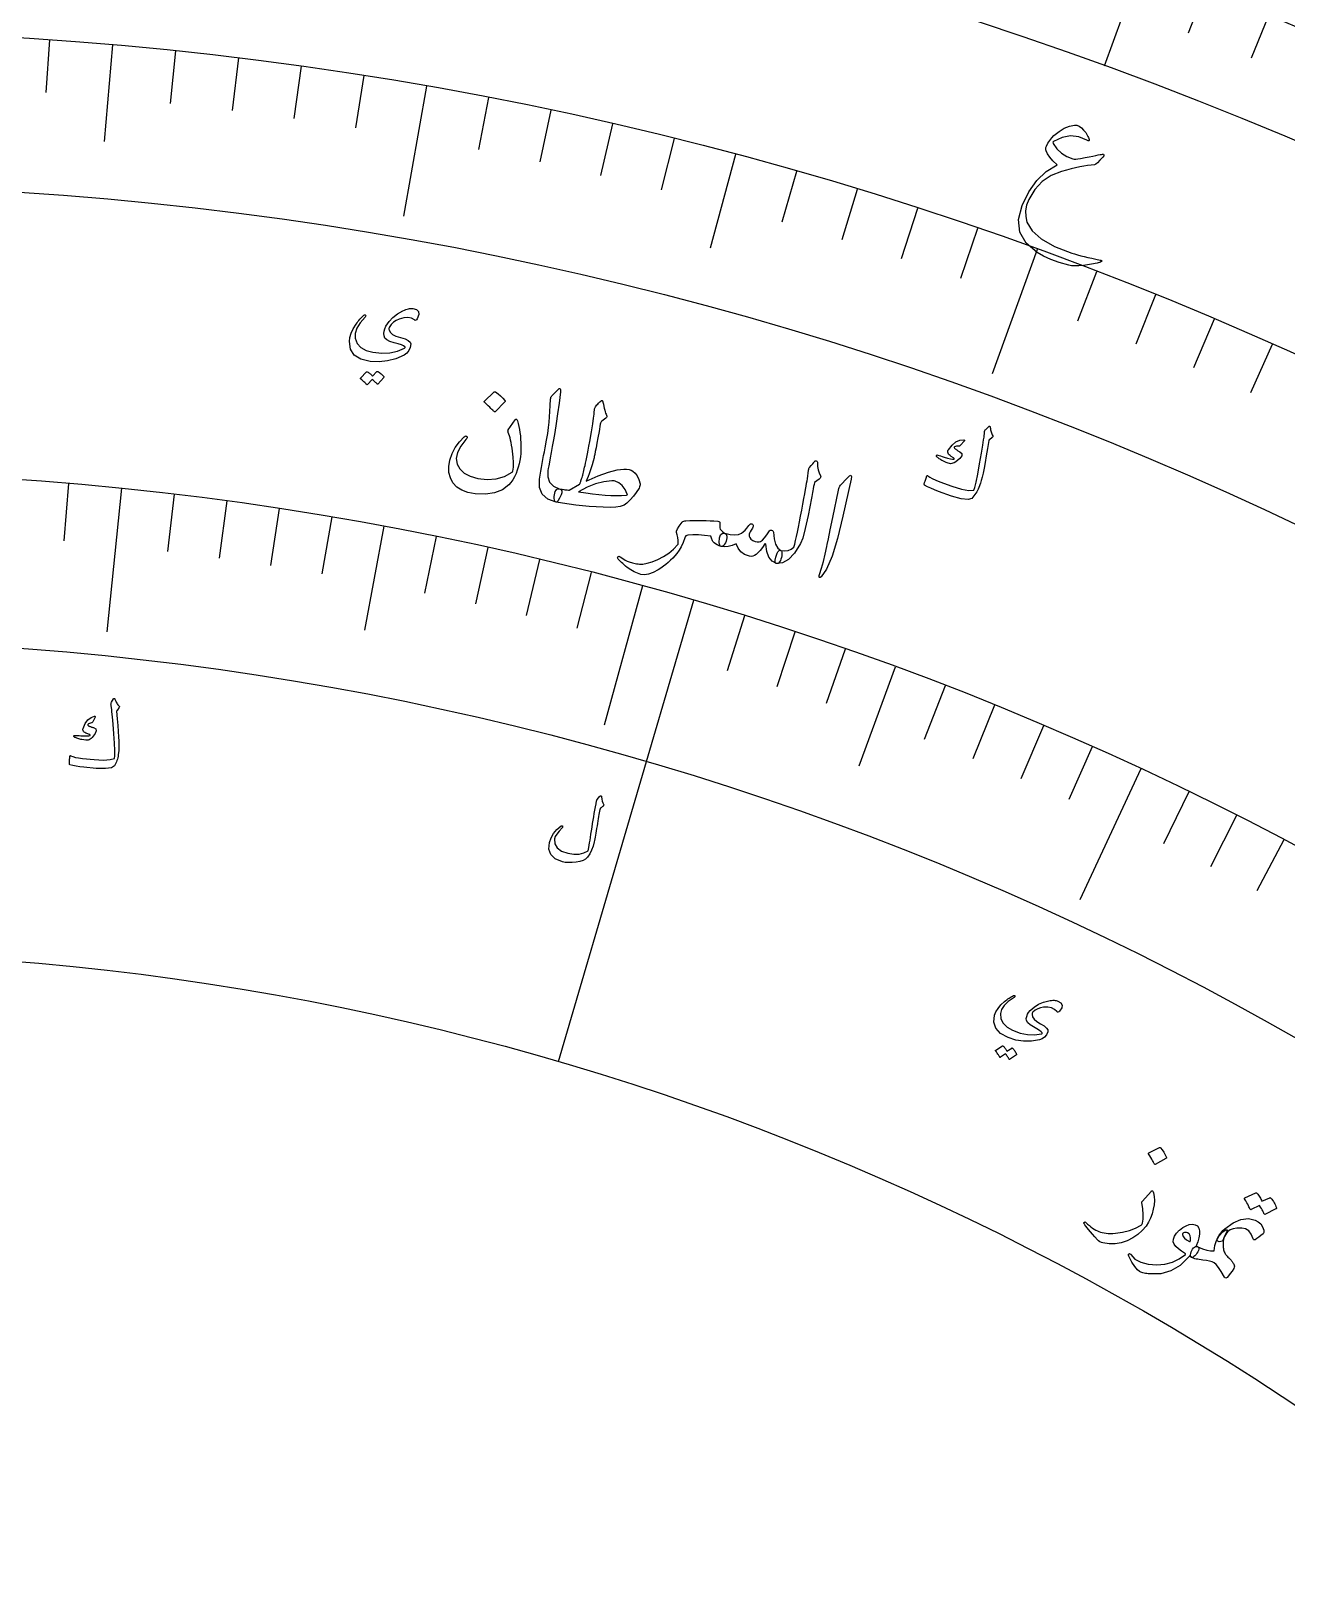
# Model space of a CAD drawing. Header units: millimetres. Extents: x -92 to 92, y -92 to 120.
# Drawn here: x 5.41 to 34.38, y 48.22 to 83.72 of the extents above; entities that cross this region are included whole.
import ezdxf

# ---------------------------------------------------------------- set-up
doc = ezdxf.new("R2010")
doc.units = ezdxf.units.MM
for name, color, linetype in [('ENGRAVE', 7, 'Continuous'), ('ENGRAVE_FINE', 8, 'Continuous'), ('TEXT', 5, 'Continuous')]:
    doc.layers.add(name, color=color, linetype=linetype)

msp = doc.modelspace()

# ---------------------------------------------------------------- linework, layer by layer
at = {"layer": 'ENGRAVE'}
for points in [[(31.0041, 85.1831), (30.1737, 82.9014)], [(7.296, 83.3939), (7.1009, 81.164)], [(14.5365, 82.4407), (14.0065, 79.4346)], [(21.6664, 80.8601), (21.087, 78.6978)], [(28.6314, 78.664), (27.5873, 75.7956)], [(7.5012, 73.1539), (7.1615, 69.8413)], [(13.5567, 72.2771), (13.1065, 69.877)], [(19.5214, 70.8991), (18.6374, 67.6886)], [(20.6999, 70.564), (17.5754, 59.9128)], [(25.3551, 69.0281), (24.5131, 66.7359)], [(31.0182, 66.6756), (29.6136, 63.6563)]]:
    msp.add_lwpolyline(points, dxfattribs=at)
for radius in [90.65, 90.65, 88.2219, 83.7125, 83.7125, 80.1513, 73.5375, 73.5375, 69.6525, 62.4375, 62.4375]:
    msp.add_circle((0, 0), radius, dxfattribs=at)
at = {"layer": 'ENGRAVE_FINE'}
for points in [[(32.4861, 84.6291), (32.1131, 83.6576)], [(33.9581, 84.0492), (33.5683, 83.0844)], [(5.8395, 83.5086), (5.7543, 82.2906)], [(8.7503, 83.2539), (8.6227, 82.0396)], [(10.202, 83.0885), (10.0532, 81.8766)], [(11.6505, 82.8978), (11.4806, 81.6887)], [(13.0955, 82.6819), (12.9045, 81.4759)], [(15.9731, 82.1745), (15.7401, 80.9759)], [(17.4048, 81.8832), (17.1509, 80.6889)], [(18.8312, 81.567), (18.5565, 80.3772)], [(20.2519, 81.2259), (19.9565, 80.0411)], [(23.0743, 80.4696), (22.7377, 79.2959)], [(24.4752, 80.0547), (24.1182, 78.887)], [(25.8686, 79.6153), (25.4913, 78.4541)], [(27.2541, 79.1517), (26.8566, 77.9972)], [(29.9999, 78.1524), (29.5623, 77.0124)], [(31.3593, 77.6169), (30.9019, 76.4848)], [(32.7091, 77.0578), (32.232, 75.9338)], [(34.0489, 76.4752), (33.5523, 75.3597)], [(6.2828, 73.2686), (6.169, 71.9415)], [(8.7176, 73.019), (8.5597, 71.6963)], [(9.9317, 72.8637), (9.7518, 71.5439)], [(11.1431, 72.6883), (10.9413, 71.3717)], [(12.3516, 72.4928), (12.1278, 71.1797)], [(14.7582, 72.0414), (14.4909, 70.7365)], [(15.9557, 71.7856), (15.6667, 70.4854)], [(17.149, 71.51), (16.8384, 70.2147)], [(18.3377, 71.2144), (18.0055, 69.9245)], [(21.8728, 70.2093), (21.4766, 68.9376)], [(23.0399, 69.835), (22.6226, 68.5701)], [(24.2007, 69.4413), (23.7624, 68.1835)], [(26.5026, 68.5957), (26.0226, 67.3532)], [(27.643, 68.1442), (27.1423, 66.9099)], [(28.7759, 67.6736), (28.2547, 66.4478)], [(29.9011, 67.184), (29.3595, 65.9671)], [(32.1269, 66.1485), (31.545, 64.9503)], [(33.227, 65.6028), (32.6251, 64.4146)], [(34.318, 65.0387), (33.6964, 63.8607)]]:
    msp.add_lwpolyline(points, dxfattribs=at)
at = {"layer": 'TEXT'}
for points in [[(29.487, 81.5381), (29.5416, 81.5335), (29.5955, 81.513), (29.6486, 81.4768), (29.7009, 81.4249), (29.726, 81.3943), (29.7484, 81.3644), (29.7682, 81.3352), (29.7853, 81.3068), (29.7998, 81.2794), (29.8118, 81.2531), (29.8213, 81.2279), (29.8283, 81.2038), (29.8308, 81.182), (29.8229, 81.172), (29.8045, 81.1739), (29.7757, 81.1876), (29.591, 81.2693), (29.4007, 81.2921), (29.205, 81.2561), (29.0043, 81.1612), (28.9967, 81.153), (28.9934, 81.1429), (28.9942, 81.1309), (28.9992, 81.1169), (29.0836, 80.9895), (29.1876, 80.8876), (29.3114, 80.8113), (29.455, 80.7604), (29.4826, 80.7561), (29.5203, 80.7562), (29.568, 80.7605), (29.6258, 80.7691), (29.7331, 80.7902), (29.8279, 80.8087), (29.9103, 80.8246), (29.9801, 80.8379), (30.0374, 80.8487), (30.0822, 80.857), (30.1144, 80.8629), (30.1341, 80.8662), (30.1598, 80.8649), (30.1698, 80.8538), (30.164, 80.833), (30.1425, 80.8024), (30.0754, 80.7263), (30.0211, 80.6712), (29.9796, 80.6371), (29.9509, 80.6242), (29.8748, 80.6175), (29.7933, 80.6073), (29.7062, 80.5934), (29.6137, 80.576), (29.5157, 80.5549), (29.4123, 80.5301), (29.3034, 80.5016), (29.1891, 80.4695), (28.949, 80.3735), (28.7432, 80.2333), (28.5717, 80.049), (28.4343, 79.8211), (28.3843, 79.6881), (28.3609, 79.5563), (28.3641, 79.4257), (28.3936, 79.2962), (28.5104, 79.0949), (28.7216, 78.9095), (29.0269, 78.7394), (29.4264, 78.5834), (29.4899, 78.564), (29.5588, 78.5444), (29.6331, 78.5244), (29.7127, 78.5042), (29.7976, 78.4839), (29.8875, 78.4637), (29.9826, 78.4437), (30.0829, 78.4239), (30.0998, 78.4195), (30.1114, 78.4139), (30.1178, 78.4072), (30.119, 78.3993), (30.0918, 78.3735), (30.0129, 78.3487), (29.8825, 78.3248), (29.7005, 78.3015), (29.5919, 78.292), (29.499, 78.2893), (29.4218, 78.2936), (29.3603, 78.3048), (29.1398, 78.3684), (28.9443, 78.4382), (28.7736, 78.5143), (28.6277, 78.5969), (28.3748, 78.8154), (28.2324, 79.069), (28.2008, 79.3586), (28.2806, 79.6842), (28.4332, 80.0017), (28.6184, 80.2637), (28.8364, 80.4699), (29.0875, 80.62), (28.9922, 80.7116), (28.9183, 80.7962), (28.8657, 80.874), (28.8347, 80.945), (28.8287, 80.9712), (28.8278, 80.998), (28.8319, 81.0251), (28.841, 81.0527), (28.8781, 81.1224), (28.9197, 81.1861), (28.9658, 81.2437), (29.0165, 81.2952), (29.1368, 81.3924), (29.2554, 81.4653), (29.3721, 81.5139), (29.487, 81.5381)], [(14.2608, 77.0418), (14.1919, 77.0798), (14.1102, 77.0958), (14.0157, 77.0899), (13.9085, 77.0619), (13.8379, 77.0294), (13.7762, 76.9864), (13.7237, 76.9331), (13.6801, 76.8694), (13.6745, 76.8561), (13.6716, 76.8417), (13.6715, 76.8263), (13.6741, 76.8098), (13.7014, 76.755), (13.7549, 76.7078), (13.8348, 76.6681), (13.941, 76.6357), (14.0459, 76.6047), (14.1198, 76.5696), (14.1627, 76.5306), (14.1745, 76.4877), (14.1614, 76.4048), (14.1316, 76.3344), (14.0853, 76.2764), (14.0226, 76.2307), (13.8348, 76.1464), (13.6419, 76.0938), (13.4438, 76.0729), (13.2403, 76.0836), (13.0252, 76.1365), (12.8735, 76.2304), (12.7849, 76.3659), (12.7596, 76.5431), (12.7719, 76.6359), (12.8019, 76.734), (12.8496, 76.8373), (12.9151, 76.9457), (12.9366, 76.9753), (12.9584, 77.0037), (12.9803, 77.0308), (13.0026, 77.0568), (13.0252, 77.0817), (13.0484, 77.1056), (13.0722, 77.1285), (13.0965, 77.1504), (13.1091, 77.1591), (13.1195, 77.1617), (13.1276, 77.1582), (13.1336, 77.1488), (13.136, 77.1379), (13.1353, 77.1275), (13.1314, 77.1177), (13.1244, 77.1084), (13.0058, 76.9741), (12.9278, 76.848), (12.8903, 76.7303), (12.8931, 76.6209), (12.9404, 76.4982), (13.024, 76.403), (13.1439, 76.3352), (13.3002, 76.2947), (13.5061, 76.2753), (13.6964, 76.2847), (13.8714, 76.323), (14.031, 76.3903), (14.041, 76.3967), (14.0457, 76.404), (14.0451, 76.4123), (14.0391, 76.4216), (14.0116, 76.4418), (13.9614, 76.4638), (13.8886, 76.4876), (13.7932, 76.513), (13.6967, 76.5429), (13.6255, 76.5792), (13.5795, 76.6221), (13.5588, 76.6716), (13.5548, 76.7261), (13.5608, 76.7815), (13.5768, 76.8377), (13.6029, 76.8947), (13.6743, 77.0033), (13.7636, 77.099), (13.8711, 77.1817), (13.9967, 77.2514), (14.0296, 77.2673), (14.0612, 77.2805), (14.0915, 77.2911), (14.1204, 77.2989), (14.1478, 77.3043), (14.1736, 77.3073), (14.1978, 77.308), (14.2204, 77.3063), (14.3056, 77.2823), (14.3517, 77.2347), (14.3588, 77.1637), (14.3269, 77.0693), (14.3115, 77.0451), (14.2954, 77.0325), (14.2785, 77.0314), (14.2608, 77.0418)], [(13.3953, 75.8512), (13.3986, 75.8535), (13.4028, 75.8545), (13.4079, 75.8542), (13.414, 75.8525), (13.4344, 75.8403), (13.4541, 75.8274), (13.4728, 75.8137), (13.4908, 75.7992), (13.508, 75.7839), (13.5245, 75.7676), (13.5404, 75.7501), (13.5557, 75.7316), (13.5584, 75.7264), (13.559, 75.7211), (13.5577, 75.716), (13.5543, 75.7109), (13.4169, 75.558), (13.4136, 75.5563), (13.4093, 75.557), (13.404, 75.5603), (13.3977, 75.5661), (13.3936, 75.5711), (13.3867, 75.5783), (13.377, 75.5875), (13.3645, 75.5988), (13.3491, 75.6124), (13.3307, 75.6284), (13.3093, 75.6468), (13.2849, 75.6677), (13.177, 75.5489), (13.1724, 75.5455), (13.1672, 75.5454), (13.1615, 75.5486), (13.1552, 75.555), (13.1497, 75.5607), (13.141, 75.5692), (13.1291, 75.5806), (13.114, 75.5949), (13.0954, 75.6121), (13.073, 75.6323), (13.0468, 75.6555), (13.0167, 75.6816), (13.0138, 75.6856), (13.0129, 75.6893), (13.0139, 75.6926), (13.0168, 75.6956), (13.1546, 75.842), (13.1579, 75.8443), (13.1621, 75.8454), (13.1672, 75.8451), (13.1732, 75.8434), (13.1908, 75.834), (13.2077, 75.8237), (13.2239, 75.8125), (13.2393, 75.8004), (13.254, 75.7876), (13.268, 75.7741), (13.2813, 75.7601), (13.2939, 75.7454)], [(16.0994, 75.3779), (16.1048, 75.3813), (16.1115, 75.3826), (16.1197, 75.3818), (16.1292, 75.3788), (16.1922, 75.3367), (16.2498, 75.2894), (16.302, 75.2367), (16.3489, 75.1789), (16.3529, 75.1707), (16.3538, 75.1633), (16.3517, 75.1565), (16.3464, 75.1503), (16.1236, 74.9224), (16.1161, 74.9175), (16.1079, 74.9177), (16.0989, 74.923), (16.0892, 74.9335), (16.0808, 74.9425), (16.0674, 74.9563), (16.049, 74.9748), (16.0256, 74.9979), (15.9968, 75.0259), (15.9621, 75.0587), (15.9215, 75.0963), (15.8749, 75.1389), (15.869, 75.1456), (15.8665, 75.1515), (15.8676, 75.1567), (15.8723, 75.1612)], [(17.5877, 75.4457), (17.597, 75.4545), (17.605, 75.4599), (17.6118, 75.462), (17.6174, 75.4607), (17.6247, 75.4542), (17.6291, 75.4388), (17.6304, 75.4146), (17.6287, 75.3815), (17.5975, 75.1164), (17.5653, 74.8721), (17.5323, 74.6485), (17.4984, 74.4455), (17.4667, 74.2727), (17.4384, 74.1177), (17.4136, 73.9806), (17.3923, 73.8614), (17.3742, 73.76), (17.3593, 73.6767), (17.3474, 73.6113), (17.3386, 73.5639), (17.3362, 73.4163), (17.3794, 73.297), (17.4682, 73.2061), (17.6027, 73.1433), (17.6395, 73.1235), (17.6588, 73.0933), (17.6605, 73.0526), (17.6448, 73.0017), (17.609, 72.924), (17.5776, 72.8699), (17.5506, 72.8395), (17.5279, 72.8326), (17.336, 72.9063), (17.2086, 73.02), (17.1456, 73.1739), (17.147, 73.3682), (17.1611, 73.458), (17.1758, 73.5479), (17.1912, 73.6378), (17.2073, 73.7278), (17.2239, 73.818), (17.2407, 73.9083), (17.2578, 73.9987), (17.2752, 74.0894), (17.3086, 74.2622), (17.3353, 74.4185), (17.3555, 74.5584), (17.3689, 74.6819), (17.3786, 74.8012), (17.3874, 74.9286), (17.3952, 75.0643), (17.402, 75.2082), (17.4044, 75.2338), (17.4103, 75.2564), (17.4197, 75.2758), (17.4326, 75.2922)], [(18.5579, 75.1691), (18.5685, 75.1759), (18.5774, 75.1798), (18.5847, 75.181), (18.5904, 75.1793), (18.5965, 75.1746), (18.6015, 75.1675), (18.6055, 75.1578), (18.6083, 75.1457), (18.6192, 75.0936), (18.6298, 75.0452), (18.6401, 75.0006), (18.6501, 74.9597), (18.6602, 74.9228), (18.6708, 74.8905), (18.6817, 74.8626), (18.693, 74.8392), (18.7009, 74.8203), (18.7006, 74.8025), (18.6923, 74.7859), (18.6758, 74.7703), (18.5841, 74.7017), (18.5714, 74.6891), (18.5612, 74.6735), (18.5536, 74.655), (18.5485, 74.6337), (18.5195, 74.4682), (18.4935, 74.3226), (18.4705, 74.1968), (18.4506, 74.0909), (18.4339, 74.0045), (18.4207, 73.9373), (18.4108, 73.8895), (18.4044, 73.8609), (18.3827, 73.7771), (18.3606, 73.698), (18.338, 73.6236), (18.315, 73.5538), (18.2918, 73.4887), (18.2686, 73.4281), (18.2454, 73.3722), (18.2222, 73.3208), (18.5013, 73.4413), (18.7392, 73.5275), (18.9356, 73.5798), (19.0901, 73.5986), (19.1563, 73.597), (19.2139, 73.5884), (19.2627, 73.5729), (19.3028, 73.5504), (19.3552, 73.5032), (19.3998, 73.4386), (19.4365, 73.3568), (19.4653, 73.2578), (19.4678, 73.2353), (19.4648, 73.2111), (19.4563, 73.1851), (19.4423, 73.1574), (19.3801, 73.0609), (19.313, 72.9712), (19.2409, 72.8884), (19.1639, 72.8123), (19.0969, 72.7679), (19.0107, 72.7368), (18.9052, 72.7189), (18.7805, 72.7141), (18.6167, 72.7194), (18.4548, 72.7274), (18.2949, 72.7379), (18.1369, 72.751), (17.9811, 72.767), (17.8276, 72.7859), (17.6766, 72.8077), (17.5279, 72.8326), (17.5126, 72.8413), (17.5008, 72.8592), (17.4926, 72.8863), (17.4879, 72.9225), (17.4866, 72.966), (17.49, 73.0069), (17.4983, 73.0453), (17.5115, 73.0812), (17.5288, 73.1111), (17.5498, 73.1314), (17.5744, 73.1421), (17.6027, 73.1433), (17.6382, 73.1368), (17.672, 73.1312), (17.7039, 73.1264), (17.734, 73.1225), (17.7622, 73.1191), (17.7883, 73.1157), (17.8124, 73.1124), (17.8344, 73.1091), (18.0727, 73.248), (18.0764, 73.2557), (18.0807, 73.2657), (18.0856, 73.2781), (18.091, 73.2929), (18.0971, 73.31), (18.1037, 73.3295), (18.111, 73.3514), (18.1188, 73.3756), (18.1269, 73.4021), (18.1351, 73.4306), (18.1433, 73.4611), (18.1516, 73.4937), (18.1601, 73.5281), (18.169, 73.564), (18.1782, 73.6013), (18.1878, 73.6402), (18.1982, 73.6843), (18.2099, 73.7372), (18.2228, 73.7989), (18.237, 73.8695), (18.2524, 73.9484), (18.2688, 74.0354), (18.2862, 74.1303), (18.3046, 74.2331), (18.345, 74.4616), (18.375, 74.6428), (18.3946, 74.7767), (18.404, 74.8632), (18.4083, 74.9193), (18.4124, 74.9617), (18.4164, 74.9905), (18.4203, 75.0055), (18.438, 75.0313), (18.4555, 75.0554), (18.4728, 75.0776), (18.4898, 75.0981), (18.5068, 75.1172), (18.5238, 75.1354), (18.5409, 75.1527), (18.5579, 75.1691)], [(16.6382, 74.7153), (16.6546, 74.6502), (16.6694, 74.5828), (16.6828, 74.5129), (16.6946, 74.4407), (16.7044, 74.3657), (16.7116, 74.2877), (16.7163, 74.2066), (16.7183, 74.1224), (16.7176, 74.0391), (16.7131, 73.9575), (16.7048, 73.8773), (16.6927, 73.7987), (16.6768, 73.7214), (16.6571, 73.6452), (16.6335, 73.5701), (16.6061, 73.4961), (16.5712, 73.4198), (16.5317, 73.3509), (16.4875, 73.2894), (16.4387, 73.2353), (16.2888, 73.1208), (16.1093, 73.0476), (15.9002, 73.0155), (15.6613, 73.0243), (15.494, 73.0556), (15.3527, 73.1088), (15.2375, 73.1839), (15.1482, 73.2811), (15.0892, 73.3943), (15.0579, 73.519), (15.0544, 73.6552), (15.079, 73.8028), (15.1305, 73.954), (15.203, 74.0946), (15.2966, 74.2244), (15.4115, 74.3434), (15.4285, 74.3562), (15.4437, 74.3621), (15.4569, 74.3612), (15.4683, 74.3534), (15.4776, 74.3401), (15.4777, 74.3242), (15.4686, 74.3057), (15.4503, 74.2846), (15.3283, 74.1302), (15.2536, 73.9836), (15.2259, 73.8449), (15.245, 73.7143), (15.3055, 73.6002), (15.4048, 73.5069), (15.543, 73.4343), (15.72, 73.3821), (15.942, 73.3567), (16.1483, 73.3718), (16.339, 73.4275), (16.5144, 73.524), (16.5185, 73.5279), (16.5221, 73.5341), (16.5254, 73.5427), (16.5283, 73.5537), (16.5429, 73.6416), (16.5472, 73.7469), (16.5412, 73.8694), (16.5248, 74.0093), (16.5137, 74.0803), (16.5025, 74.1466), (16.491, 74.2082), (16.4794, 74.265), (16.4673, 74.3169), (16.4545, 74.3637), (16.4411, 74.4054), (16.4269, 74.442), (16.4206, 74.461), (16.4183, 74.4776), (16.4201, 74.492), (16.4259, 74.5041), (16.5879, 74.7374), (16.6011, 74.7501), (16.6139, 74.7507), (16.6262, 74.7391), (16.6382, 74.7153)], [(27.5446, 74.5604), (27.5483, 74.5328), (27.5531, 74.5061), (27.5589, 74.4805), (27.5657, 74.4559), (27.5736, 74.4322), (27.5827, 74.4094), (27.5931, 74.3876), (27.6048, 74.3666), (27.6083, 74.356), (27.6069, 74.3456), (27.6007, 74.3355), (27.5896, 74.3257), (27.5263, 74.2757), (27.5199, 74.2701), (27.5149, 74.2652), (27.5115, 74.2609), (27.5096, 74.2574), (27.4806, 74.0694), (27.4532, 73.9), (27.4272, 73.7491), (27.4029, 73.6169), (27.38, 73.5033), (27.3586, 73.4087), (27.3386, 73.333), (27.3202, 73.2762), (27.2809, 73.1707), (27.2666, 73.138), (27.2505, 73.1057), (27.2329, 73.0739), (27.2135, 73.0426), (27.1924, 73.0117), (27.1694, 72.9815), (27.1444, 72.9518), (27.1176, 72.9226), (27.034, 72.8956), (26.8789, 72.9136), (26.652, 72.9762), (26.3531, 73.0827), (26.261, 73.1195), (26.1766, 73.1558), (26.1, 73.1918), (26.031, 73.2273), (26.0255, 73.2325), (26.0222, 73.2383), (26.0214, 73.2449), (26.0229, 73.2521), (26.0327, 73.286), (26.0419, 73.3167), (26.0504, 73.3443), (26.0583, 73.3688), (26.0656, 73.3904), (26.0724, 73.4095), (26.0788, 73.426), (26.0847, 73.4398), (26.0885, 73.4475), (26.0929, 73.451), (26.098, 73.4502), (26.1037, 73.4453), (26.1487, 73.4121), (26.2098, 73.3776), (26.2868, 73.342), (26.3797, 73.3051), (26.6605, 73.2036), (26.8848, 73.1367), (27.0528, 73.1049), (27.1647, 73.1085), (27.1889, 73.1742), (27.2198, 73.2982), (27.2574, 73.4808), (27.3013, 73.722), (27.3433, 73.9641), (27.3741, 74.1476), (27.3939, 74.2724), (27.4029, 74.3384), (27.4048, 74.3567), (27.4066, 74.3738), (27.4083, 74.3897), (27.4098, 74.4044), (27.4112, 74.4178), (27.4124, 74.4298), (27.4133, 74.4403), (27.414, 74.4494), (27.4167, 74.4688), (27.4225, 74.4861), (27.4312, 74.5014), (27.443, 74.5146), (27.5148, 74.5812), (27.5203, 74.5855), (27.5253, 74.5877), (27.53, 74.588), (27.5342, 74.5863), (27.5383, 74.5816), (27.5415, 74.5757), (27.5435, 74.5686), (27.5446, 74.5604)], [(26.9403, 74.2727), (26.9442, 74.2707), (26.9472, 74.2678), (26.9492, 74.264), (26.9503, 74.2593), (26.9499, 74.2557), (26.9488, 74.2519), (26.9471, 74.2481), (26.9448, 74.2442), (26.8575, 74.1463), (26.8477, 74.1368), (26.8386, 74.13), (26.8302, 74.126), (26.8225, 74.1248), (26.7924, 74.127), (26.7654, 74.1253), (26.7417, 74.1197), (26.7211, 74.1101), (26.7153, 74.1034), (26.7164, 74.0935), (26.7243, 74.0806), (26.7392, 74.0645), (26.7498, 74.0559), (26.761, 74.0475), (26.7727, 74.0391), (26.7849, 74.0309), (26.7977, 74.0228), (26.8113, 74.0146), (26.8257, 74.0065), (26.8408, 73.9984), (26.8878, 73.9556), (26.8884, 73.9023), (26.8428, 73.8387), (26.7511, 73.7646), (26.7173, 73.7449), (26.6863, 73.7312), (26.658, 73.7236), (26.6326, 73.7219), (26.6067, 73.7256), (26.5726, 73.7356), (26.5304, 73.7519), (26.48, 73.7744), (26.4545, 73.7865), (26.4306, 73.7989), (26.4084, 73.8116), (26.3878, 73.8246), (26.3687, 73.8375), (26.3509, 73.8499), (26.3345, 73.8619), (26.3195, 73.8733), (26.3111, 73.8829), (26.306, 73.8922), (26.3041, 73.9012), (26.3056, 73.91), (26.31, 73.918), (26.3162, 73.9227), (26.3243, 73.9239), (26.3342, 73.9217), (26.3653, 73.9129), (26.4003, 73.9024), (26.4392, 73.8902), (26.4822, 73.8762), (26.5623, 73.85), (26.6259, 73.8324), (26.673, 73.8235), (26.7036, 73.8233), (26.7081, 73.8246), (26.7112, 73.8273), (26.713, 73.8314), (26.7134, 73.8369), (26.7127, 73.8406), (26.7102, 73.8448), (26.7059, 73.8492), (26.7, 73.8539), (26.6424, 73.8918), (26.6188, 73.9089), (26.5997, 73.9267), (26.5853, 73.9454), (26.5754, 73.9648), (26.5686, 73.9858), (26.5673, 74.0055), (26.5713, 74.0239), (26.5806, 74.041), (26.6643, 74.1489), (26.7521, 74.2235), (26.8442, 74.2648), (26.9403, 74.2727)], [(23.376, 73.6341), (23.4169, 73.6819), (23.449, 73.7199), (23.4723, 73.7481), (23.4868, 73.7666), (23.4971, 73.778), (23.5079, 73.785), (23.5193, 73.7877), (23.5311, 73.786), (23.5432, 73.7798), (23.5518, 73.7701), (23.5569, 73.7568), (23.5585, 73.74), (23.5641, 73.6583), (23.5775, 73.582), (23.5988, 73.5111), (23.628, 73.4455), (23.6355, 73.4251), (23.6332, 73.4056), (23.6213, 73.3868), (23.5996, 73.3689), (23.4901, 73.2884), (23.4802, 73.2398), (23.4706, 73.1921), (23.4613, 73.1452), (23.4522, 73.0992), (23.4434, 73.054), (23.4348, 73.0097), (23.4265, 72.9662), (23.4185, 72.9235), (23.3437, 72.5289), (23.2769, 72.2231), (23.2184, 72.006), (23.1683, 71.8776), (23.0282, 71.6604), (22.889, 71.5113), (22.7508, 71.4304), (22.6132, 71.4175), (22.6099, 71.4185), (22.6065, 71.4196), (22.6032, 71.4207), (22.5998, 71.4217), (22.5859, 71.4471), (22.5869, 71.4947), (22.6027, 71.5646), (22.6335, 71.6569), (22.6475, 71.6902), (22.6648, 71.7121), (22.6856, 71.7228), (22.7097, 71.7221), (22.8006, 71.7122), (22.8817, 71.7206), (22.953, 71.7474), (23.0144, 71.7928), (23.0343, 71.8645), (23.0549, 71.9466), (23.0763, 72.0393), (23.0985, 72.1424), (23.1215, 72.2555), (23.1454, 72.3781), (23.1701, 72.5102), (23.1958, 72.6519), (23.222, 72.7907), (23.2451, 72.9157), (23.2651, 73.0267), (23.2821, 73.1237), (23.2964, 73.2067), (23.3086, 73.2755), (23.3186, 73.3301), (23.3265, 73.3705), (23.3532, 73.5743), (23.3582, 73.5937), (23.3636, 73.6101), (23.3696, 73.6236), (23.376, 73.6341)], [(18.8893, 73.3204), (18.8717, 73.3243), (18.8533, 73.3269), (18.8342, 73.3284), (18.8143, 73.3287), (18.6281, 73.3055), (18.4381, 73.2549), (18.2444, 73.1769), (18.0473, 73.0714), (18.2118, 73.0466), (18.3687, 73.0261), (18.5181, 73.0099), (18.66, 72.998), (18.7946, 72.9908), (18.9218, 72.9884), (19.0416, 72.9909), (19.1542, 72.9984), (19.1649, 72.9999), (19.1713, 73.004), (19.1732, 73.0106), (19.1708, 73.0197), (19.1207, 73.1297), (19.0571, 73.2165), (18.9799, 73.2801), (18.8893, 73.3204)], [(24.2436, 73.3905), (24.2972, 73.4419), (24.331, 73.4551), (24.3449, 73.4299), (24.3389, 73.3664), (24.1433, 72.5147), (24.021, 71.9926), (23.8963, 71.5846), (23.7699, 71.2903), (23.6422, 71.1097), (23.6256, 71.0969), (23.6129, 71.0914), (23.6039, 71.0929), (23.5987, 71.1017), (23.5961, 71.1135), (23.5962, 71.1278), (23.599, 71.1444), (23.6043, 71.1634), (23.6528, 71.3094), (23.6974, 71.4664), (23.7382, 71.6346), (23.7751, 71.8138), (23.7856, 71.8604), (23.8126, 71.9865), (23.856, 72.1924), (23.9157, 72.4779), (24.0415, 73.1131), (24.0505, 73.1461), (24.062, 73.1755), (24.0762, 73.2012), (24.093, 73.2233)], [(21.3413, 71.8078), (21.2891, 71.8259), (21.2437, 71.8469), (21.2052, 71.8711), (21.1735, 71.8982), (21.1599, 71.9124), (21.1478, 71.928), (21.1373, 71.9449), (21.1284, 71.9633), (21.1204, 71.9827), (21.1129, 72.003), (21.1059, 72.024), (21.0993, 72.0458), (20.9517, 72.0658), (20.8145, 72.0769), (20.6878, 72.0792), (20.5714, 72.0728), (20.5456, 72.0665), (20.5248, 72.0538), (20.509, 72.0345), (20.4983, 72.0087), (20.4586, 71.9016), (20.4151, 71.8063), (20.3676, 71.7226), (20.3163, 71.6507), (20.2703, 71.5961), (20.2219, 71.5436), (20.1713, 71.4931), (20.1183, 71.4446), (20.0631, 71.3984), (20.0057, 71.3546), (19.9461, 71.3132), (19.8843, 71.2742), (19.7679, 71.2115), (19.6624, 71.1728), (19.5678, 71.1581), (19.4838, 71.1675), (19.4079, 71.1931), (19.3307, 71.2286), (19.252, 71.2741), (19.1719, 71.3294), (19.1335, 71.3596), (19.0987, 71.3881), (19.0675, 71.415), (19.0398, 71.4401), (19.0155, 71.4635), (18.9942, 71.4849), (18.976, 71.5043), (18.9608, 71.5217), (18.9525, 71.5354), (18.9491, 71.5487), (18.9505, 71.5617), (18.9568, 71.5743), (18.9664, 71.5834), (18.9779, 71.5861), (18.9913, 71.5823), (19.0066, 71.5721), (19.0659, 71.5303), (19.1206, 71.4967), (19.1706, 71.4711), (19.2161, 71.4536), (19.24, 71.4458), (19.2656, 71.4384), (19.2929, 71.4315), (19.3218, 71.4251), (19.3525, 71.4191), (19.3849, 71.4135), (19.419, 71.4084), (19.4548, 71.4037), (19.5333, 71.4043), (19.6293, 71.4222), (19.7428, 71.4572), (19.8739, 71.5093), (20.0079, 71.5766), (20.13, 71.6571), (20.2403, 71.751), (20.3387, 71.8584), (20.3427, 71.8628), (20.345, 71.8677), (20.3456, 71.873), (20.3445, 71.8789), (20.3444, 71.9509), (20.338, 72.0172), (20.3255, 72.078), (20.3067, 72.1331), (20.3062, 72.1655), (20.3281, 72.2156), (20.3724, 72.2833), (20.4391, 72.3687), (20.4561, 72.3842), (20.4751, 72.3954), (20.4962, 72.4024), (20.5192, 72.4051), (20.6168, 72.4081), (20.7128, 72.41), (20.8071, 72.4109), (20.8999, 72.4107), (20.9914, 72.4092), (21.082, 72.406), (21.1717, 72.4011), (21.2605, 72.3945), (21.2811, 72.3907), (21.2957, 72.3823), (21.3043, 72.3691), (21.3069, 72.3512), (21.3031, 72.3135), (21.3038, 72.2781), (21.3088, 72.2452), (21.3183, 72.2146), (21.3345, 72.1876), (21.3589, 72.1619), (21.3916, 72.1374), (21.4324, 72.1142), (21.4512, 72.0986), (21.4635, 72.0762), (21.4691, 72.047), (21.468, 72.0109), (21.4615, 71.9721), (21.4507, 71.9346), (21.4358, 71.8983), (21.4166, 71.8632), (21.3963, 71.8352), (21.377, 71.8167), (21.3587, 71.8075), (21.3413, 71.8078)], [(21.4256, 72.1162), (21.5449, 72.088), (21.6488, 72.0791), (21.7374, 72.0896), (21.8106, 72.1194), (21.8486, 72.1485), (21.8886, 72.1876), (21.9309, 72.2367), (21.9752, 72.2958), (21.9902, 72.3128), (22.0045, 72.3249), (22.0183, 72.3321), (22.0315, 72.3343), (22.0469, 72.3329), (22.0592, 72.3278), (22.0686, 72.3189), (22.0749, 72.3062), (22.0786, 72.2894), (22.0775, 72.2721), (22.0716, 72.2544), (22.061, 72.2363), (22.0283, 72.1913), (22.0039, 72.1525), (21.988, 72.12), (21.9805, 72.0938), (21.9806, 72.0531), (21.9955, 72.0158), (22.0254, 71.9819), (22.0701, 71.9513), (22.1228, 71.9272), (22.1699, 71.915), (22.2115, 71.9147), (22.2475, 71.9263), (22.2917, 71.9584), (22.3401, 72.0101), (22.3928, 72.0813), (22.4499, 72.1721), (22.4576, 72.1827), (22.4689, 72.1885), (22.4839, 72.1894), (22.5024, 72.1855), (22.5188, 72.1785), (22.5308, 72.1692), (22.5383, 72.1576), (22.5414, 72.1436), (22.5597, 71.9851), (22.5943, 71.8619), (22.6454, 71.7739), (22.7131, 71.7211), (22.728, 71.7075), (22.7368, 71.6819), (22.7395, 71.6443), (22.736, 71.5946), (22.729, 71.5566), (22.7182, 71.5211), (22.7036, 71.4883), (22.6852, 71.458), (22.6677, 71.4358), (22.6505, 71.4215), (22.6335, 71.415), (22.6166, 71.4164), (22.5154, 71.4714), (22.4398, 71.5643), (22.3897, 71.6951), (22.3651, 71.8638), (22.3639, 71.8726), (22.3606, 71.8764), (22.3554, 71.8752), (22.3482, 71.8691), (22.2889, 71.7846), (22.2349, 71.7156), (22.1862, 71.6621), (22.1429, 71.6242), (22.1048, 71.6013), (22.0662, 71.5875), (22.0272, 71.5825), (21.9877, 71.5866), (21.8793, 71.6279), (21.7929, 71.6897), (21.7282, 71.7722), (21.6852, 71.8753), (21.5882, 71.8327), (21.4974, 71.8076), (21.4129, 71.7999), (21.3346, 71.8098), (21.3168, 71.8202), (21.3039, 71.8393), (21.2958, 71.8672), (21.2926, 71.9037), (21.3, 72.0117), (21.3246, 72.0831), (21.3664, 72.118), (21.4256, 72.1162)], [(7.3513, 68.2828), (7.3608, 68.2592), (7.371, 68.2368), (7.3818, 68.2155), (7.3932, 68.1953), (7.4054, 68.1762), (7.4185, 68.1581), (7.4326, 68.1412), (7.4475, 68.1253), (7.453, 68.1167), (7.4541, 68.1072), (7.4508, 68.097), (7.4432, 68.0858), (7.3985, 68.0277), (7.3941, 68.0213), (7.3908, 68.0159), (7.3887, 68.0114), (7.3878, 68.0078), (7.404, 67.8357), (7.4174, 67.6802), (7.428, 67.5415), (7.4359, 67.4195), (7.4409, 67.3143), (7.443, 67.2262), (7.4423, 67.155), (7.4386, 67.1008), (7.4273, 66.9991), (7.4219, 66.9671), (7.415, 66.9351), (7.4065, 66.9031), (7.3964, 66.8712), (7.3846, 66.8393), (7.371, 66.8075), (7.3556, 66.7758), (7.3384, 66.7441), (7.2707, 66.7018), (7.13, 66.6832), (6.9162, 66.688), (6.6291, 66.7155), (6.5398, 66.7274), (6.4573, 66.7407), (6.3818, 66.7553), (6.3131, 66.7713), (6.3071, 66.7746), (6.3029, 66.7791), (6.3007, 66.7846), (6.3004, 66.7914), (6.3016, 66.8234), (6.3028, 66.8525), (6.3042, 66.8787), (6.3056, 66.9021), (6.3073, 66.9228), (6.3091, 66.9411), (6.311, 66.957), (6.3132, 66.9706), (6.3148, 66.9782), (6.3179, 66.9822), (6.3225, 66.9827), (6.3287, 66.9796), (6.3758, 66.9603), (6.4372, 66.9436), (6.513, 66.9293), (6.6031, 66.9174), (6.8732, 66.8904), (7.0857, 66.8812), (7.2409, 66.8904), (7.3387, 66.9185), (7.3455, 66.9817), (7.3452, 67.098), (7.3378, 67.2673), (7.323, 67.4896), (7.3062, 67.7124), (7.2927, 67.881), (7.2824, 67.9954), (7.2757, 68.0556), (7.2733, 68.0722), (7.2711, 68.0876), (7.2691, 68.102), (7.2672, 68.1154), (7.2654, 68.1275), (7.2637, 68.1383), (7.2622, 68.1478), (7.2608, 68.1559), (7.2589, 68.1736), (7.2602, 68.1901), (7.2645, 68.2056), (7.2719, 68.2199), (7.3205, 68.2945), (7.3244, 68.2995), (7.3283, 68.3026), (7.3323, 68.3039), (7.3364, 68.3033), (7.3412, 68.3), (7.3452, 68.2955), (7.3486, 68.2898), (7.3513, 68.2828)], [(6.8823, 67.895), (6.8861, 67.8941), (6.8894, 67.8922), (6.892, 67.8893), (6.894, 67.8854), (6.8945, 67.8821), (6.8944, 67.8785), (6.8937, 67.8748), (6.8926, 67.8709), (6.8373, 67.7652), (6.8308, 67.7546), (6.8243, 67.7466), (6.8178, 67.7412), (6.8113, 67.7384), (6.7842, 67.7337), (6.7608, 67.7262), (6.7411, 67.7159), (6.7251, 67.7029), (6.7215, 67.6957), (6.7246, 67.6873), (6.7345, 67.6776), (6.7511, 67.6668), (6.7625, 67.6616), (6.7742, 67.6566), (6.7864, 67.6518), (6.7989, 67.6473), (6.8121, 67.643), (6.8259, 67.6388), (6.8403, 67.6348), (6.8555, 67.6311), (6.9064, 67.6037), (6.9188, 67.5569), (6.8928, 67.4907), (6.8284, 67.405), (6.8029, 67.3801), (6.7786, 67.3612), (6.7554, 67.3482), (6.7334, 67.3411), (6.7097, 67.3386), (6.6775, 67.3398), (6.6366, 67.3448), (6.5872, 67.3534), (6.562, 67.3584), (6.5382, 67.364), (6.5157, 67.3702), (6.4947, 67.3771), (6.475, 67.3843), (6.4565, 67.3913), (6.4394, 67.3982), (6.4236, 67.4049), (6.4141, 67.4115), (6.4075, 67.4185), (6.4039, 67.4261), (6.4032, 67.4341), (6.4053, 67.4422), (6.4098, 67.4477), (6.4166, 67.4506), (6.4259, 67.4509), (6.4552, 67.45), (6.4884, 67.4485), (6.5255, 67.4464), (6.5665, 67.4436), (6.6429, 67.4383), (6.7029, 67.437), (6.7464, 67.4396), (6.7735, 67.4462), (6.7771, 67.4484), (6.7793, 67.4514), (6.7799, 67.4554), (6.7791, 67.4604), (6.7776, 67.4635), (6.7744, 67.4666), (6.7697, 67.4696), (6.7634, 67.4724), (6.7043, 67.493), (6.6796, 67.5028), (6.6589, 67.5143), (6.6419, 67.5275), (6.6289, 67.5424), (6.6183, 67.5595), (6.6127, 67.5766), (6.6121, 67.5937), (6.6166, 67.6108), (6.6663, 67.7245), (6.7272, 67.8098), (6.7992, 67.8666), (6.8823, 67.895)], [(18.5408, 66.0449), (18.5461, 66.05), (18.5519, 66.0531), (18.5583, 66.0542), (18.5652, 66.0532), (18.5715, 66.0502), (18.5762, 66.0452), (18.5792, 66.0383), (18.5805, 66.0294), (18.5866, 65.9779), (18.5957, 65.9323), (18.6078, 65.8927), (18.6229, 65.859), (18.6269, 65.8473), (18.6256, 65.8354), (18.619, 65.8234), (18.6072, 65.8113), (18.6003, 65.8058), (18.5937, 65.8005), (18.5874, 65.7953), (18.5815, 65.7904), (18.5759, 65.7857), (18.5707, 65.7815), (18.5659, 65.7777), (18.5616, 65.7743), (18.554, 65.768), (18.5476, 65.7598), (18.5422, 65.7496), (18.538, 65.7375), (18.5306, 65.7021), (18.5231, 65.6633), (18.5155, 65.6212), (18.5077, 65.5757), (18.4997, 65.5269), (18.4913, 65.4748), (18.4825, 65.4195), (18.4733, 65.3608), (18.4649, 65.3021), (18.4567, 65.2469), (18.4484, 65.1955), (18.4403, 65.1477), (18.4323, 65.1033), (18.4246, 65.0623), (18.4171, 65.0246), (18.4098, 64.9902), (18.3842, 64.8896), (18.3492, 64.7973), (18.305, 64.7134), (18.2516, 64.6377), (18.2088, 64.5965), (18.1513, 64.5634), (18.0792, 64.5385), (17.9925, 64.5217), (17.9013, 64.5131), (17.8177, 64.5122), (17.7417, 64.5192), (17.6732, 64.5341), (17.5106, 64.6036), (17.4068, 64.7006), (17.3618, 64.8254), (17.3757, 64.9781), (17.4137, 65.0846), (17.4707, 65.1835), (17.5469, 65.2748), (17.6424, 65.3585), (17.6492, 65.363), (17.6556, 65.3652), (17.6617, 65.365), (17.6674, 65.3626), (17.6731, 65.3585), (17.677, 65.354), (17.6793, 65.3492), (17.6798, 65.3441), (17.6792, 65.3368), (17.6771, 65.3302), (17.6736, 65.3242), (17.6687, 65.3189), (17.5979, 65.2414), (17.5453, 65.1732), (17.5107, 65.1145), (17.4941, 65.0653), (17.4987, 64.9485), (17.5509, 64.8537), (17.6506, 64.7807), (17.7979, 64.7295), (17.9371, 64.7069), (18.0615, 64.709), (18.171, 64.736), (18.2658, 64.7878), (18.2742, 64.8234), (18.283, 64.8651), (18.2924, 64.9132), (18.3023, 64.9674), (18.3127, 65.028), (18.3234, 65.0952), (18.3344, 65.1689), (18.3457, 65.2492), (18.3583, 65.3318), (18.371, 65.4129), (18.3838, 65.4927), (18.3968, 65.5711), (18.41, 65.6481), (18.4237, 65.7236), (18.4377, 65.7976), (18.4521, 65.8702), (18.4631, 65.9408), (18.4657, 65.9485), (18.4688, 65.9555), (18.4727, 65.9617), (18.4771, 65.9673)], [(29.0809, 61.0756), (29.0293, 61.1251), (28.9613, 61.1584), (28.8768, 61.1753), (28.7761, 61.1759), (28.7064, 61.1639), (28.6422, 61.1407), (28.5835, 61.1062), (28.5303, 61.0604), (28.5223, 61.0501), (28.5164, 61.0381), (28.5127, 61.0246), (28.5111, 61.0095), (28.5222, 60.955), (28.5581, 60.901), (28.6189, 60.8473), (28.7046, 60.794), (28.7895, 60.7421), (28.8461, 60.694), (28.8746, 60.6496), (28.8749, 60.6092), (28.8439, 60.5395), (28.8012, 60.4846), (28.7469, 60.4445), (28.6811, 60.4191), (28.4964, 60.3891), (28.3148, 60.3882), (28.136, 60.4162), (27.9599, 60.4733), (27.7835, 60.5701), (27.6722, 60.6882), (27.6262, 60.8279), (27.6455, 60.9894), (27.678, 61.0681), (27.7273, 61.1473), (27.7934, 61.2268), (27.8763, 61.3067), (27.9021, 61.3277), (27.9279, 61.3475), (27.9535, 61.3662), (27.9791, 61.3838), (28.0048, 61.4004), (28.0308, 61.4159), (28.0571, 61.4305), (28.0836, 61.444), (28.0967, 61.4487), (28.1064, 61.4486), (28.1128, 61.4436), (28.1158, 61.4339), (28.1153, 61.4238), (28.1122, 61.4149), (28.1065, 61.4071), (28.0982, 61.4006), (27.9626, 61.3104), (27.8646, 61.218), (27.8041, 61.1233), (27.7809, 61.0266), (27.7937, 60.9077), (27.8448, 60.8045), (27.9342, 60.7169), (28.0619, 60.6448), (28.2382, 60.5795), (28.4075, 60.5431), (28.57, 60.5357), (28.726, 60.5573), (28.7363, 60.5606), (28.7422, 60.5659), (28.7435, 60.5733), (28.7404, 60.5829), (28.721, 60.6071), (28.6822, 60.6382), (28.6238, 60.6762), (28.546, 60.7209), (28.4683, 60.7698), (28.4143, 60.8184), (28.384, 60.8668), (28.3774, 60.9151), (28.3866, 60.964), (28.4049, 61.0112), (28.4322, 61.0568), (28.4685, 61.1008), (28.5566, 61.1794), (28.6575, 61.2425), (28.7713, 61.2899), (28.898, 61.3216), (28.9307, 61.3279), (28.9616, 61.3321), (28.9906, 61.3342), (29.0179, 61.3344), (29.0432, 61.3326), (29.0666, 61.3292), (29.088, 61.3241), (29.1075, 61.3173), (29.1767, 61.2762), (29.206, 61.2236), (29.1955, 61.1596), (29.1453, 61.0842), (29.1262, 61.0665), (29.109, 61.0592), (29.0939, 61.0622), (29.0809, 61.0756)], [(28.0414, 60.2329), (28.0448, 60.2342), (28.0488, 60.2341), (28.0532, 60.2326), (28.0581, 60.2297), (28.0732, 60.2142), (28.0874, 60.1982), (28.1007, 60.1818), (28.113, 60.1649), (28.1245, 60.1475), (28.1352, 60.1292), (28.1451, 60.1102), (28.1542, 60.0903), (28.1552, 60.0851), (28.1546, 60.0803), (28.1522, 60.0761), (28.148, 60.0724), (27.9916, 59.9704), (27.9882, 59.9696), (27.9846, 59.9713), (27.9808, 59.9754), (27.9766, 59.982), (27.9742, 59.9873), (27.9698, 59.9952), (27.9634, 60.0056), (27.9552, 60.0185), (27.9448, 60.034), (27.9325, 60.0523), (27.918, 60.0735), (27.9014, 60.0976), (27.7789, 60.0185), (27.7741, 60.0166), (27.7695, 60.0177), (27.7652, 60.0219), (27.7612, 60.029), (27.7577, 60.0352), (27.7521, 60.0447), (27.7443, 60.0575), (27.7344, 60.0736), (27.7221, 60.0931), (27.7072, 60.1161), (27.6896, 60.1426), (27.6694, 60.1726), (27.6678, 60.1768), (27.6678, 60.1802), (27.6695, 60.1829), (27.6727, 60.1848), (27.828, 60.2812), (27.8314, 60.2825), (27.8353, 60.2824), (27.8397, 60.2809), (27.8447, 60.2781), (27.8579, 60.2657), (27.8703, 60.2527), (27.8819, 60.2391), (27.8925, 60.2249), (27.9024, 60.2101), (27.9116, 60.195), (27.92, 60.1796), (27.9276, 60.1637)], [(31.4481, 57.9387), (31.4534, 57.9403), (31.4595, 57.9397), (31.4662, 57.9369), (31.4735, 57.932), (31.5163, 57.8807), (31.5532, 57.8262), (31.5842, 57.7687), (31.6094, 57.708), (31.6108, 57.7001), (31.6097, 57.6936), (31.6062, 57.6884), (31.6002, 57.6845), (31.3548, 57.5472), (31.3472, 57.5449), (31.3403, 57.5471), (31.334, 57.5539), (31.3284, 57.5651), (31.3236, 57.5749), (31.3157, 57.5899), (31.3047, 57.6101), (31.2907, 57.6355), (31.2733, 57.6664), (31.2522, 57.7028), (31.2272, 57.7448), (31.1985, 57.7924), (31.1951, 57.7995), (31.1945, 57.8052), (31.1967, 57.8093), (31.2018, 57.812)], [(31.265, 56.9285), (31.2693, 56.9326), (31.2733, 56.9356), (31.2772, 56.9372), (31.2808, 56.9377), (31.289, 56.9341), (31.2965, 56.9255), (31.3036, 56.9118), (31.3101, 56.893), (31.3276, 56.8058), (31.333, 56.7131), (31.3262, 56.615), (31.3074, 56.5115), (31.2783, 56.405), (31.241, 56.3047), (31.1956, 56.2108), (31.142, 56.1232), (31.0524, 56.0184), (30.9499, 55.927), (30.8347, 55.8488), (30.7067, 55.7838), (30.5705, 55.736), (30.432, 55.7121), (30.291, 55.712), (30.1475, 55.7357), (30.1113, 55.7461), (30.0778, 55.7617), (30.0471, 55.7825), (30.0192, 55.8084), (29.9587, 55.8752), (29.9043, 55.9362), (29.8561, 55.9914), (29.8141, 56.0407), (29.7785, 56.0841), (29.7495, 56.1216), (29.7271, 56.1531), (29.7113, 56.1786), (29.7088, 56.1853), (29.7076, 56.1912), (29.7077, 56.1964), (29.7092, 56.201), (29.7126, 56.2061), (29.7168, 56.2103), (29.7218, 56.2136), (29.7277, 56.216), (29.734, 56.2169), (29.7404, 56.2155), (29.747, 56.2118), (29.7536, 56.2058), (29.7935, 56.1684), (29.8325, 56.1343), (29.8706, 56.1035), (29.9079, 56.076), (29.9446, 56.0516), (29.9812, 56.0302), (30.0176, 56.0117), (30.0538, 55.9961), (30.0913, 55.9832), (30.1316, 55.9725), (30.1746, 55.9641), (30.2204, 55.958), (30.2691, 55.9543), (30.3208, 55.9531), (30.3754, 55.9546), (30.433, 55.9586), (30.601, 55.9808), (30.7561, 56.0195), (30.8982, 56.075), (31.0274, 56.1473), (31.0368, 56.1537), (31.0448, 56.1627), (31.0516, 56.1742), (31.0571, 56.1881), (31.071, 56.2809), (31.0732, 56.3913), (31.0635, 56.5193), (31.0417, 56.6651), (31.0419, 56.6735), (31.043, 56.6804), (31.0451, 56.686), (31.0483, 56.69)], [(33.995, 56.778), (34.0005, 56.7793), (34.0065, 56.7784), (34.0131, 56.7754), (34.0203, 56.7702), (34.0414, 56.744), (34.061, 56.7174), (34.0792, 56.6902), (34.0959, 56.6626), (34.1112, 56.6342), (34.1251, 56.6048), (34.1377, 56.5743), (34.149, 56.5428), (34.1499, 56.5347), (34.1482, 56.5277), (34.144, 56.5218), (34.1371, 56.517), (33.8829, 56.3922), (33.8777, 56.3916), (33.8724, 56.3948), (33.8671, 56.4017), (33.8616, 56.4123), (33.8586, 56.4209), (33.8529, 56.4335), (33.8446, 56.4503), (33.8336, 56.4711), (33.8199, 56.4963), (33.8034, 56.5262), (33.784, 56.5607), (33.7618, 56.5998), (33.5631, 56.503), (33.5554, 56.5009), (33.5486, 56.5034), (33.5425, 56.5104), (33.5373, 56.5219), (33.5328, 56.5319), (33.5255, 56.5472), (33.5152, 56.5678), (33.5021, 56.5937), (33.4858, 56.6252), (33.4659, 56.6625), (33.4425, 56.7054), (33.4154, 56.7541), (33.4135, 56.7607), (33.4139, 56.7659), (33.4168, 56.7696), (33.4222, 56.7719), (33.6734, 56.8893), (33.6788, 56.8906), (33.6848, 56.8897), (33.6914, 56.8867), (33.6986, 56.8816), (33.7173, 56.8606), (33.7347, 56.8388), (33.7506, 56.8162), (33.7651, 56.7929), (33.7784, 56.769), (33.7904, 56.7446), (33.8012, 56.7198), (33.8109, 56.6946)], [(32.1194, 55.4031), (31.9273, 55.2163), (31.7143, 55.0898), (31.4805, 55.0233), (31.2256, 55.0165), (31.1925, 55.0198), (31.1604, 55.0242), (31.1293, 55.0295), (31.0992, 55.0358), (31.0704, 55.0432), (31.0431, 55.0517), (31.0174, 55.0614), (30.9931, 55.0722), (30.9405, 55.1129), (30.8814, 55.1861), (30.8159, 55.292), (30.7437, 55.4305), (30.7374, 55.4481), (30.736, 55.4626), (30.7394, 55.4739), (30.7476, 55.4821), (30.7582, 55.4861), (30.7685, 55.4848), (30.7785, 55.4784), (30.7883, 55.4667), (30.8852, 55.3615), (31.0181, 55.2873), (31.1874, 55.2439), (31.3934, 55.231), (31.5771, 55.2469), (31.7474, 55.2913), (31.9045, 55.3642), (32.0482, 55.466), (32.0505, 55.4712), (32.0513, 55.476), (32.0504, 55.4803), (32.048, 55.4842), (31.9585, 55.5431), (31.8858, 55.5993), (31.8299, 55.6529), (31.7909, 55.7041), (31.7703, 55.7605), (31.7718, 55.8213), (31.7956, 55.8867), (31.8416, 55.9565), (31.8486, 55.9652), (31.856, 55.974), (31.8639, 55.9827), (31.8722, 55.9913), (31.881, 56.0002), (31.8905, 56.0093), (31.9006, 56.0188), (31.9113, 56.0285), (31.9876, 56.0881), (32.0631, 56.1304), (32.1379, 56.1555), (32.212, 56.1634), (32.2775, 56.1534), (32.3264, 56.1248), (32.3588, 56.0776), (32.3745, 56.012), (32.3755, 55.9327), (32.3624, 55.8489), (32.3353, 55.7605), (32.2943, 55.6675), (32.2996, 55.6645), (32.3049, 55.6618), (32.3101, 55.6593), (32.3153, 55.6571), (32.3204, 55.6549), (32.3257, 55.6524), (32.3309, 55.6497), (32.3363, 55.6467), (32.3522, 55.6322), (32.3596, 55.6123), (32.3584, 55.587), (32.3486, 55.5562), (32.3336, 55.5248), (32.3155, 55.4948), (32.2941, 55.4662), (32.2696, 55.4391), (32.2451, 55.4168), (32.2243, 55.4029), (32.2069, 55.3974), (32.1931, 55.4002), (32.142, 55.4298), (32.1388, 55.4251), (32.134, 55.4191), (32.1275, 55.4117), (32.1194, 55.4031)], [(32.9357, 55.8404), (32.9193, 55.803), (32.8959, 55.7775), (32.8653, 55.7639), (32.8277, 55.7622), (32.7975, 55.7711), (32.7821, 55.7899), (32.7817, 55.8185), (32.7961, 55.857), (32.8316, 55.915), (32.8707, 55.9686), (32.9137, 56.0176), (32.9604, 56.0621), (33.1509, 56.1983), (33.3313, 56.2771), (33.5012, 56.2985), (33.6605, 56.2625), (33.7306, 56.2239), (33.7864, 56.1714), (33.8278, 56.1051), (33.8548, 56.0251), (33.8582, 55.9997), (33.8569, 55.978), (33.8509, 55.9601), (33.8403, 55.946), (33.7905, 55.9015), (33.7434, 55.8636), (33.6989, 55.8324), (33.657, 55.8077), (33.6429, 55.8037), (33.6311, 55.806), (33.6218, 55.8146), (33.6149, 55.8295), (33.5694, 55.9348), (33.5097, 56.0105), (33.4359, 56.0566), (33.3482, 56.0731), (33.2392, 56.0717), (33.1493, 56.0581), (33.0784, 56.0322), (33.0264, 55.9942), (32.9963, 55.9594), (32.9712, 55.9222), (32.951, 55.8825), (32.9357, 55.8404)], [(32.1657, 55.7816), (32.166, 55.8477), (32.155, 55.9008), (32.133, 55.9408), (32.0998, 55.9677), (32.0746, 55.9745), (32.0499, 55.9765), (32.0255, 55.9737), (32.0017, 55.9662), (31.9921, 55.9604), (31.9861, 55.9516), (31.9839, 55.9398), (31.9853, 55.925), (31.9991, 55.8844), (32.0299, 55.8444), (32.0777, 55.805), (32.1424, 55.7662), (32.1499, 55.7636), (32.1563, 55.7654), (32.1616, 55.7714), (32.1657, 55.7816)], [(32.9635, 55.9185), (32.9436, 55.8773), (32.9294, 55.825), (32.9209, 55.7616), (32.918, 55.687), (32.9194, 55.658), (32.9221, 55.63), (32.9261, 55.6031), (32.9313, 55.5772), (32.9379, 55.5524), (32.9457, 55.5287), (32.9548, 55.5059), (32.9653, 55.4842), (32.9707, 55.4754), (32.9784, 55.465), (32.9884, 55.4531), (33.0006, 55.4396), (33.0149, 55.4243), (33.0313, 55.4071), (33.0497, 55.3881), (33.0701, 55.3671), (33.0863, 55.35), (33.1011, 55.3335), (33.1143, 55.3177), (33.1262, 55.3025), (33.1369, 55.2878), (33.1469, 55.2732), (33.156, 55.2589), (33.1644, 55.2449), (33.1768, 55.2203), (33.1812, 55.1955), (33.1777, 55.1704), (33.1663, 55.145), (33.1241, 55.0804), (33.0839, 55.0246), (33.0459, 54.9776), (33.01, 54.9393), (32.9938, 54.9252), (32.9792, 54.9212), (32.9661, 54.9273), (32.9545, 54.9434), (32.8771, 55.0711), (32.8105, 55.1689), (32.7549, 55.2368), (32.7105, 55.2747), (32.6652, 55.296), (32.6071, 55.3139), (32.5362, 55.3284), (32.4525, 55.3394), (32.4096, 55.344), (32.3697, 55.3494), (32.3327, 55.3555), (32.2986, 55.3623), (32.2673, 55.3702), (32.2389, 55.3794), (32.2132, 55.3899), (32.1904, 55.4017), (32.1773, 55.4143), (32.1702, 55.4334), (32.169, 55.459), (32.1739, 55.491), (32.1843, 55.5264), (32.1982, 55.5593), (32.2156, 55.5897), (32.2366, 55.6176), (32.2595, 55.6394), (32.2831, 55.6513), (32.3073, 55.6534), (32.332, 55.6456), (32.4416, 55.599), (32.5409, 55.5672), (32.6301, 55.5504), (32.7091, 55.5484), (32.7243, 55.6753), (32.7629, 55.7912), (32.8249, 55.896), (32.9105, 55.9897), (32.9799, 56.0323), (33.0118, 56.0346), (33.0064, 55.9967), (32.9635, 55.9185)]]:
    msp.add_lwpolyline(points, close=True, dxfattribs=at)

doc.saveas('drawing.dxf')
